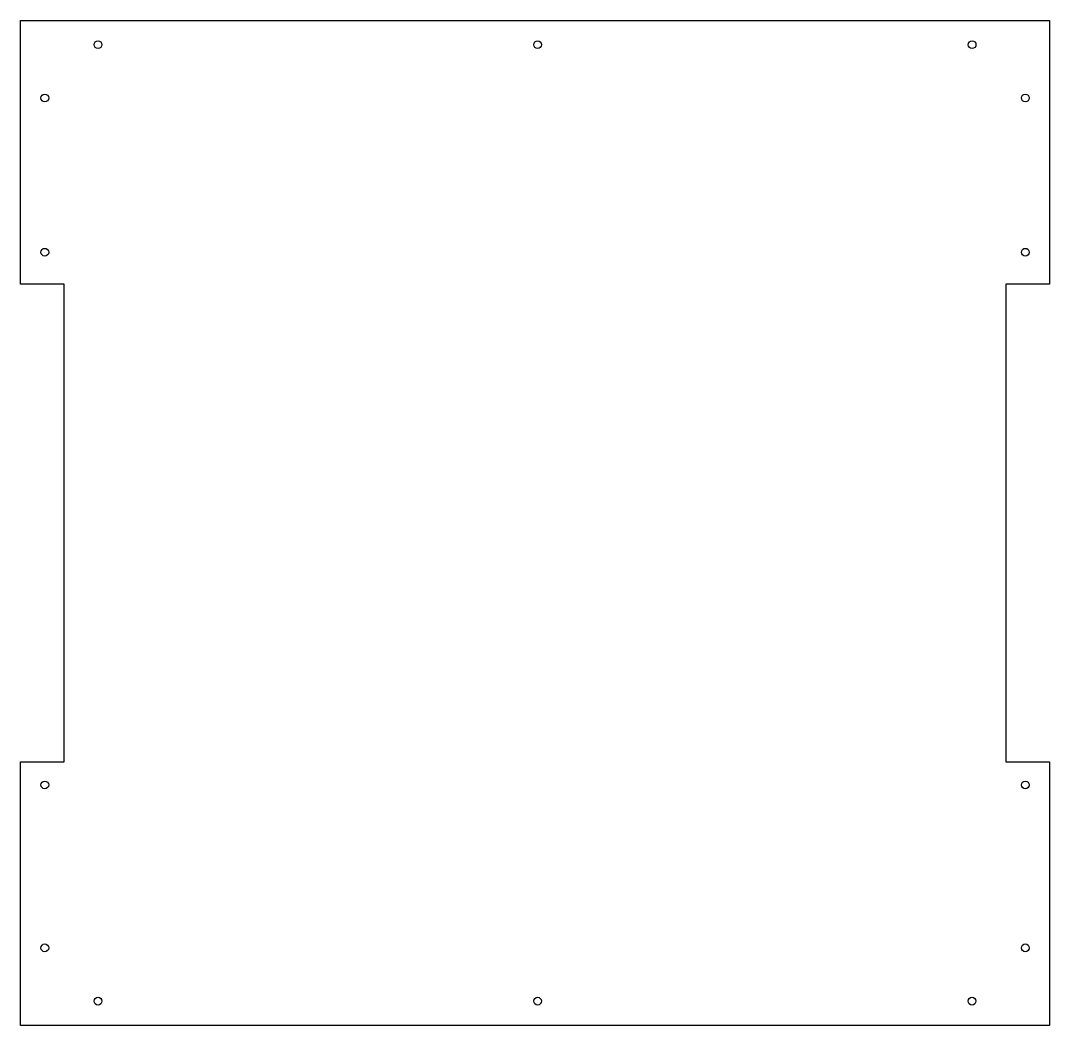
# Model space of a CAD drawing. Header units: millimetres. Extents: x -198 to 227, y -402 to 13.
import ezdxf

# ---------------------------------------------------------------- set-up
doc = ezdxf.new("R2010")
doc.units = ezdxf.units.MM
doc.layers.get('0').update_dxf_attribs({"linetype": 'CONTINUOUS'})

msp = doc.modelspace()

# ---------------------------------------------------------------- linework, layer by layer
msp.add_lwpolyline([(209.06, -293.14), (227.06, -293.14), (227.06, -402.05), (-197.94, -402.05), (-197.94, -293.14), (-179.94, -293.14), (-179.94, -95.97), (-197.94, -95.97), (-197.94, 12.95), (227.06, 12.95), (227.06, -95.97), (209.06, -95.97)], close=True)
for centre in [(-165.94, 2.98), (15.62, 2.98), (195.12, 2.98), (-187.94, -19.02), (217.11, -19.02), (-187.94, -82.72), (217.12, -82.72), (-187.94, -302.72), (217.12, -302.72), (-187.94, -370.02), (217.12, -370.02), (-165.94, -392.02), (15.62, -392.02), (195.09, -392.02)]:
    msp.add_circle(centre, 1.6)

doc.saveas('drawing.dxf')
